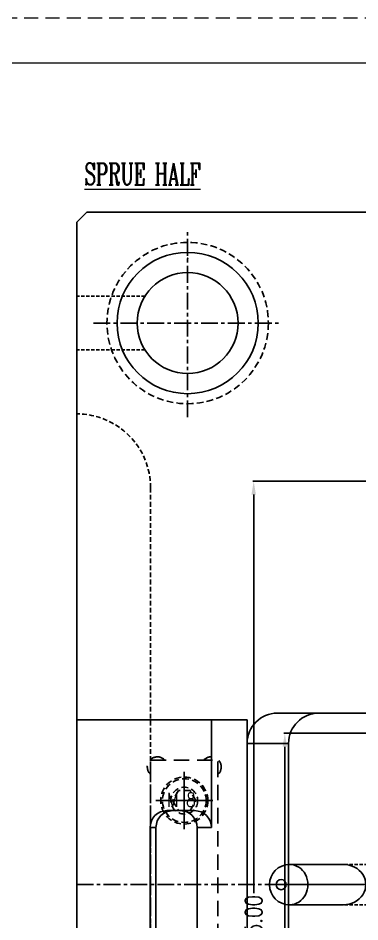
# Model space of a CAD drawing. Header units: millimetres. Extents: x 27275 to 28529, y -21406 to -20519.
# Drawn here: x 28105.2 to 28206.9, y -20787.4 to -20518.6 of the extents above; entities that cross this region are included whole.
import ezdxf

# ---------------------------------------------------------------- set-up
doc = ezdxf.new("R2010")
doc.units = ezdxf.units.MM
doc.header["$LTSCALE"] = 8
for name, pattern in [('ACAD_ISO08W100', [36, 24, -3, 6, -3]), ('CENTER', [2, 1.25, -0.25, 0.25, -0.25]), ('CENTER2', [1.125, 0.75, -0.125, 0.125, -0.125]), ('DASHED', [0.75, 0.5, -0.25]), ('HIDDEN', [0.375, 0.25, -0.125]), ('HIDDEN2', [0.1875, 0.125, -0.0625])]:
    doc.linetypes.add(name, pattern=pattern)
doc.layers.get('DEFPOINTS').update_dxf_attribs({"color": 6})
for name, color, linetype in [('cen', 1, 'CENTER'), ('CL', 1, 'Continuous'), ('hidden', 4, 'HIDDEN'), ('PIN', 5, 'Continuous'), ('SCREW', 52, 'HIDDEN'), ('SLIDE', 6, 'Continuous')]:
    doc.layers.add(name, color=color, linetype=linetype)
doc.layers.add('dim', color=3, linetype='Continuous', lineweight=15)
doc.layers.add('MBOM-ASSIS-LAYER', color=71, linetype='Continuous', lineweight=9)
doc.styles.add('ROMANC', font='RomanC.ttf', dxfattribs={"width": 0.8, "height": 7})
doc.styles.get("Standard").update_dxf_attribs({"font": 'txt.shx', "width": 0.8, "bigfont": 'chineset.shx'})
doc.dimstyles.new('ISO-25', dxfattribs={"dimtxt": 5, "dimasz": 4, "dimexe": 0.3, "dimexo": 0.3, "dimtad": 0, "dimzin": 1, "dimdsep": 46, "dimtxsty": 'Standard', "dimcen": 0, "dimclrd": 3, "dimclre": 3, "dimclrt": 3, "dimazin": 0, "dimtfac": 1, "dimtofl": 0, "dimtmove": 0, "dimatfit": 0, "dimfxl": 0, "dimarcsym": 0})

# ---------------------------------------------------------------- blocks, each defined once
blk = doc.blocks.new('20160808.140104')
at = {"layer": 'SLIDE'}
for p, q in [((10.61, 98), (-40.08, 98)), ((0, 66), (0, 98)), ((10.61, 0), (10.61, 98)), ((-13.25, 71), (-5, 71)), ((-18.25, 32), (-18.25, 66)), ((-18.25, 66), (-16.49, 66)), ((-16.49, 32), (-16.49, 66)), ((-4.24, 32), (-4.24, 66)), ((-4.24, 66), (0, 66)), ((-18.25, 32), (-16.49, 32)), ((-4.24, 32), (0, 32)), ((0, 0), (0, 32)), ((-13.25, 27), (-5, 27)), ((10.61, 0), (-40.08, 0))]:
    blk.add_line(p, q, dxfattribs=at)
for centre, start, end in [((-13.25, 66), 90, 180), ((-11.49, 66), 90, 180), ((-9.24, 66), 0, 90), ((-5, 66), 0, 90), ((-13.25, 32), 180, 270), ((-11.49, 32), 180, 270), ((-9.24, 32), 270, 0), ((-5, 32), 270, 0)]:
    blk.add_arc(centre, 5, start, end, dxfattribs=at)
blk = doc.blocks.new('cb_8')
at = {"linetype": 'HIDDEN'}
blk.add_circle((0, 0), 7, dxfattribs=at)
at = {"layer": 'SCREW', "linetype": 'CENTER2', "ltscale": 5}
for p, q in [((0, -8.5), (0, 8.5)), ((-8.5, 0), (8.5, 0))]:
    blk.add_line(p, q, dxfattribs=at)
at = {"layer": 'SCREW'}
blk.add_lwpolyline([(-1.73, 3), (-3.46, 0), (-1.73, -3), (1.73, -3), (3.46, 0), (1.73, 3)], close=True, dxfattribs=at)
for radius in [6.5, 4]:
    blk.add_circle((0, 0), radius, dxfattribs=at)
at = {"layer": 'dim', "style": 'ROMANC', "width": 0.8}
blk.add_text('M 8', height=4.186, dxfattribs=at).set_placement((-5.2, -1.86))
blk = doc.blocks.new('20160808.152518')
at = {"layer": 'CL', "linetype": 'ACAD_ISO08W100', "ltscale": 0.35}
for p, q in [((0, 9), (0, -9)), ((0, 0), (41.22, 0))]:
    blk.add_line(p, q, dxfattribs=at)
at = {"layer": 'PIN', "linetype": 'HIDDEN2'}
for p, q in [((0, 8.5), (3.38, 8.5)), ((3.38, 6), (22.65, 6)), ((3.38, -6), (22.65, -6)), ((0, -8.5), (3.38, -8.5))]:
    blk.add_line(p, q, dxfattribs=at)
at = {"layer": 'PIN'}
for p, q in [((22.65, 6), (38.68, 6)), ((22.65, -6), (38.68, -6))]:
    blk.add_line(p, q, dxfattribs=at)
blk.add_circle((41.22, 0), 1.5, dxfattribs=at)
at = {"layer": 'PIN', "linetype": 'HIDDEN2'}
for centre, major_axis, start_param, end_param in [((0, 0), (0, -8.5), 3.141593, 6.283185), ((3.38, 0), (0, 8.5), 5.496057, 10.211906), ((3.38, 0), (0, 6), 0, 3.141593)]:
    blk.add_ellipse(centre, major_axis=major_axis, ratio=0.906308, start_param=start_param, end_param=end_param, dxfattribs=at)
at = {"layer": 'PIN'}
for centre, major_axis, ratio, start_param, end_param in [((22.65, 0), (-6.62, 0), 0.906308, 4.712389, 7.853982), ((38.68, 0), (0, 6), 0.906308, 0, 3.141593), ((38.68, 0), (0, 6), 1, 3.141593, 6.283185)]:
    blk.add_ellipse(centre, major_axis=major_axis, ratio=ratio, start_param=start_param, end_param=end_param, dxfattribs=at)
blk = doc.blocks.new('20100617.142056')
at = {"layer": 'MBOM-ASSIS-LAYER', "linetype": 'DASHED'}
blk.add_line((0, 841), (-1189, 841), dxfattribs=at)
at = {"layer": 'MBOM-ASSIS-LAYER'}
blk.add_line((-12.7, 828.3), (-1176.3, 828.3), dxfattribs=at)
blk = doc.blocks.new('*D27186')
at = {"layer": 'DEFPOINTS', "color": 0}
for p in [(28184.54, -20731.29), (28242.64, -20731.29), (28228.64, -20921.29)]:
    blk.add_point(p, dxfattribs=at)
at = {"layer": 'dim', "color": 3, "lineweight": -2}
for p, q in [((28242.34, -20731.29), (28184.24, -20731.29)), ((28184.54, -20735.29), (28184.54, -20817.33)), ((28184.54, -20917.29), (28184.54, -20835.24)), ((28228.34, -20921.29), (28184.24, -20921.29))]:
    blk.add_line(p, q, dxfattribs=at)
at = {"layer": 'dim', "color": 3}
for points in [[(28185.21, -20735.29), (28183.88, -20735.29), (28184.54, -20731.29)], [(28183.88, -20917.29), (28185.21, -20917.29), (28184.54, -20921.29)]]:
    blk.add_solid(points, dxfattribs=at)
at = {"layer": 'dim', "color": 3, "insert": (28184.54, -20826.29), "char_height": 5, "attachment_point": 5, "rotation": 90}
blk.add_mtext('190.00', dxfattribs=at)
blk = doc.blocks.new('*D27187')
at = {"layer": 'DEFPOINTS', "color": 0}
for p in [(28175.28, -20656.29), (28217.64, -20656.29), (28228.64, -20921.29)]:
    blk.add_point(p, dxfattribs=at)
at = {"layer": 'dim', "color": 3, "lineweight": -2}
for p, q in [((28217.34, -20656.29), (28174.98, -20656.29)), ((28175.28, -20660.29), (28175.28, -20778.83)), ((28175.28, -20917.29), (28175.28, -20798.74)), ((28228.34, -20921.29), (28174.98, -20921.29))]:
    blk.add_line(p, q, dxfattribs=at)
at = {"layer": 'dim', "color": 3}
for points in [[(28175.95, -20660.29), (28174.62, -20660.29), (28175.28, -20656.29)], [(28174.62, -20917.29), (28175.95, -20917.29), (28175.28, -20921.29)]]:
    blk.add_solid(points, dxfattribs=at)
at = {"layer": 'dim', "color": 3, "insert": (28175.28, -20788.79), "char_height": 5, "attachment_point": 5, "rotation": 90}
blk.add_mtext('265.00', dxfattribs=at)

msp = doc.modelspace()

# ---------------------------------------------------------------- linework, layer by layer
for p, q in [((28122.642, -20579.286), (28125.642, -20576.286)), ((28125.642, -20576.286), (28469.642, -20576.286)), ((28122.642, -20973.286), (28122.642, -20579.286)), ((28217.642, -20725.286), (28182.332, -20725.286)), ((28173.332, -20818.286), (28173.332, -20734.286)), ((28173.332, -20734.286), (28185.642, -20734.286)), ((28185.642, -20818.286), (28185.642, -20734.286))]:
    msp.add_line(p, q)
at = {"color": 8, "linetype": 'HIDDEN', "ltscale": 0.5}
for p, q in [((28142.954, -20601.286), (28122.642, -20601.286)), ((28142.954, -20617.286), (28122.642, -20617.286))]:
    msp.add_line(p, q, dxfattribs=at)
at = {"color": 8, "linetype": 'HIDDEN', "ltscale": 0.7}
msp.add_line((28144.642, -20658.286), (28144.642, -20894.286), dxfattribs=at)
for radius in [21, 15]:
    msp.add_circle((28155.642, -20609.286), radius)
msp.add_arc((28122.642, -20658.286), 22, 0, 90, dxfattribs=at)
for centre in [(28182.332, -20734.286), (28194.642, -20734.286)]:
    msp.add_arc(centre, 9, 90, 180)
msp.add_point((28155.642, -20590.026))
at = {"layer": 'cen', "ltscale": 0.5}
for p, q in [((28155.642, -20637.286), (28155.642, -20581.286)), ((28127.642, -20609.286), (28183.642, -20609.286))]:
    msp.add_line(p, q, dxfattribs=at)
at = {"layer": 'CL', "color": 7, "linetype": 'CENTER', "ltscale": 0.5}
msp.add_line((28122.642, -20776.286), (28472.642, -20776.286), dxfattribs=at)
at = {"layer": 'hidden'}
msp.add_circle((28155.642, -20609.286), 24, dxfattribs=at)
at = {"layer": 'SLIDE', "linetype": 'HIDDEN', "ltscale": 2.3}
for p, q in [((28144.642, -20813.286), (28144.642, -20739.286)), ((28144.642, -20739.286), (28164.642, -20739.286)), ((28164.642, -20813.286), (28164.642, -20739.286))]:
    msp.add_line(p, q, dxfattribs=at)
for centre, start, end in [((28146.642, -20741.286), 41.81031, 228.18969), ((28162.642, -20741.286), 311.81031, 138.18969)]:
    msp.add_arc(centre, 3, start, end, dxfattribs=at)

# ---------------------------------------------------------------- block references
at = {"layer": 'MBOM-ASSIS-LAYER', "xscale": 1.054948194158051, "yscale": 1.054948194158051, "zscale": 1.054948194158051}
msp.add_blockref('20100617.142056', (28529, -21405.8), dxfattribs=at)
at = {"layer": 'PIN', "xscale": -1}
msp.add_blockref('20160808.152518', (28224.642, -20776.286), dxfattribs=at)
at = {"layer": 'SCREW'}
msp.add_blockref('cb_8', (28154.642, -20751.286), dxfattribs=at)
at = {"layer": 'SLIDE'}
msp.add_blockref('20160808.140104', (28162.721, -20825.286), dxfattribs=at)

# ---------------------------------------------------------------- texts
at = {"layer": 'dim', "style": 'ROMANC', "width": 0.6}
msp.add_text('%%uSPRUE HALF', height=6.48, dxfattribs=at).set_placement((28124.969, -20568.21))

# ---------------------------------------------------------------- dimensions: what is measured, and where the dimension line sits
at = {"layer": 'dim'}
for base, p2, picture, middle in [((28175.284, -20656.286), (28217.642, -20656.286), '*D27187', (28175.284, -20788.786)), ((28184.542, -20731.286), (28242.642, -20731.286), '*D27186', (28184.542, -20826.286))]:
    dim = msp.add_linear_dim(base=base, p1=(28228.642, -20921.286), p2=p2, angle=90, dimstyle='ISO-25', dxfattribs=at)
    dim.commit()
    dim.dimension.update_dxf_attribs({"geometry": picture, "text_midpoint": middle})

doc.saveas('drawing.dxf')
